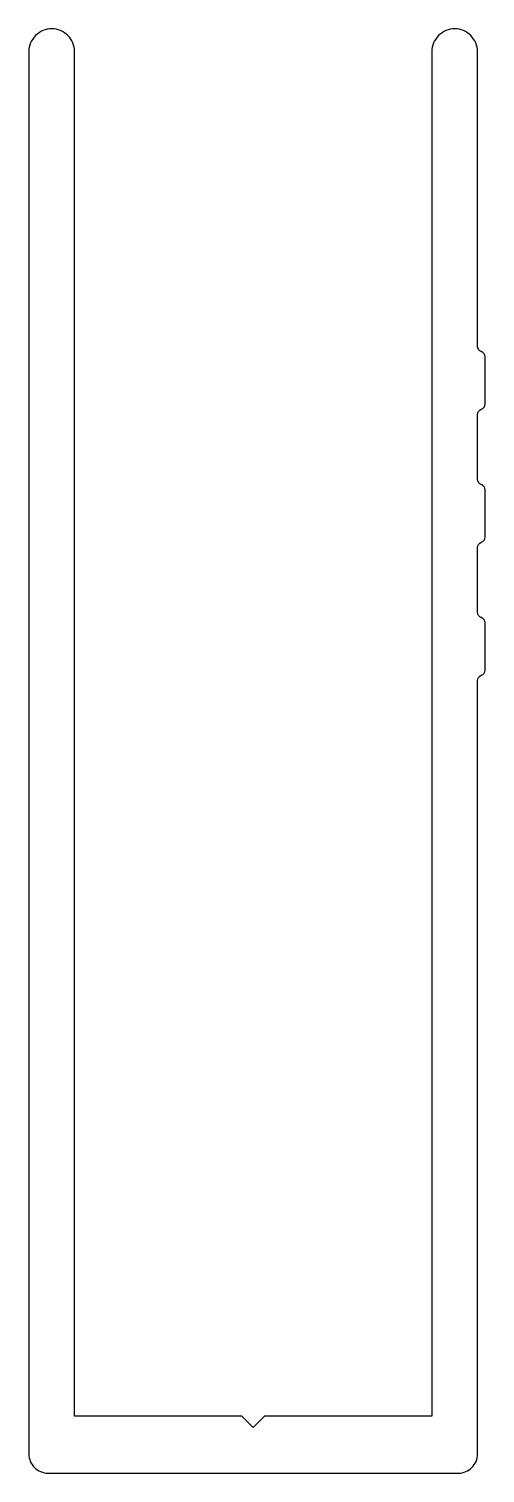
# Model space of a CAD drawing. Extents: x 964.4 to 976.4, y -18.8 to 19.2.
import ezdxf

# ---------------------------------------------------------------- set-up
doc = ezdxf.new("R2010")
doc.units = 0
doc.header["$LTSCALE"] = 15
doc.layers.get('0').update_dxf_attribs({"linetype": 'CONTINUOUS'})

msp = doc.modelspace()

# ---------------------------------------------------------------- linework, layer by layer
at = {"ltscale": 0.05}
msp.add_lwpolyline([(969.95, -17.338), (965.55, -17.338), (965.55, 18.562, 0.414214), (964.95, 19.162), (964.95, 19.162, 0.414214), (964.35, 18.562), (964.35, -18.338, 0.414214), (964.85, -18.838), (975.65, -18.838, 0.414214), (976.15, -18.338), (976.15, 2.012, -0.317837), (976.25, 2.153, 0.317837), (976.35, 2.294), (976.35, 3.529, 0.317837), (976.25, 3.67, -0.317837), (976.15, 3.812), (976.15, 5.512, -0.317837), (976.25, 5.653, 0.317837), (976.35, 5.794), (976.35, 7.029, 0.317837), (976.25, 7.17, -0.317837), (976.15, 7.312), (976.15, 9.012, -0.317837), (976.25, 9.153, 0.317837), (976.35, 9.294), (976.35, 10.529, 0.317837), (976.25, 10.67, -0.317837), (976.15, 10.812), (976.15, 18.562, 0.414214), (975.55, 19.162), (975.55, 19.162, 0.414214), (974.95, 18.562), (974.95, -17.338), (970.55, -17.338), (970.25, -17.638)], format="xyb", close=True, dxfattribs=at)

doc.saveas('drawing.dxf')
